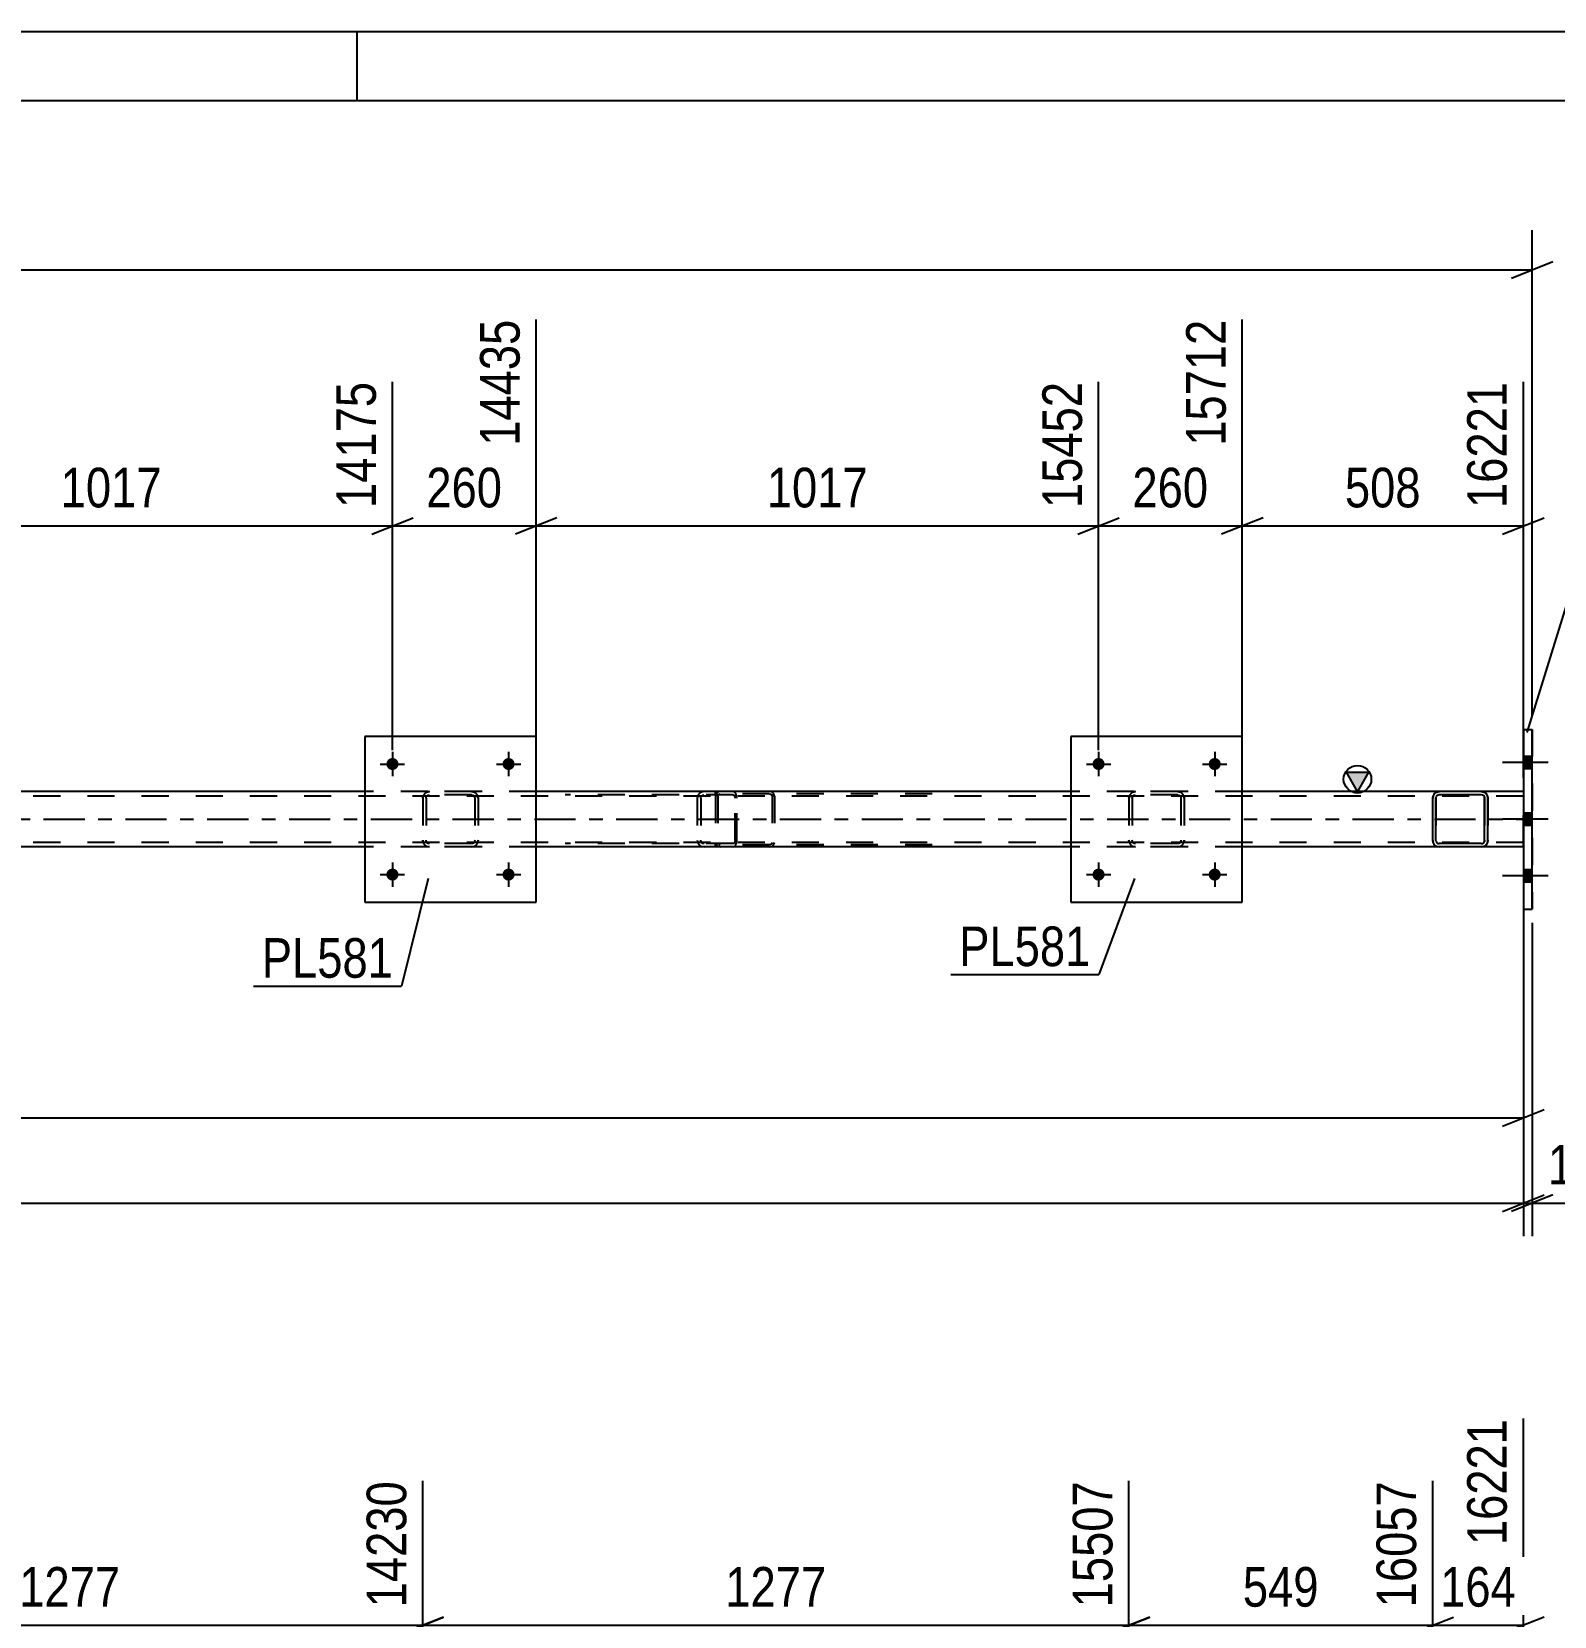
# Model space of a CAD drawing. Header units: millimetres. Extents: x -86 to 755, y -439 to 155.
# Drawn here: x 521.5 to 631.7, y 40 to 154.6 of the extents above; entities that cross this region are included whole.
import ezdxf

# ---------------------------------------------------------------- set-up
doc = ezdxf.new("R2010")
doc.units = ezdxf.units.MM
doc.linetypes.add('DXK_LINE_DOT2', pattern=[3.9198, 1.9599, -1.9599])
doc.linetypes.add('DXK_LINE_DOT3', pattern=[5.9187, 2.979, -0.9799, 0.9799, -0.9799])
doc.styles.add('Arial Narrow', font='ARIALN.TTF', dxfattribs={"height": 0.2})

# ---------------------------------------------------------------- blocks, each defined once
blk = doc.blocks.new('Unknown-814185138-1135')
at = {"color": 5, "linetype": 'Continuous'}
for p, q in [((755.09, 154.59), (-85.91, 154.59)), ((545.09, 149.59), (545.09, 154.59)), ((750.09, 149.59), (-80.91, 149.59))]:
    blk.add_line(p, q, dxfattribs=at)
blk = doc.blocks.new('Part-814185138-2528 - 2456')
at = {"color": 7, "linetype": 'DXK_LINE_DOT2'}
for p, q in [((600.92, 99.13), (600.95, 99.32)), ((600.95, 99.32), (600.92, 99.13)), ((600.92, 99.13), (600.92, 96.09)), ((601.16, 99.13), (601.17, 99.23)), ((601.16, 99.13), (601.16, 96.09)), ((601.17, 99.23), (601.23, 99.3)), ((601.21, 99.58), (601.4, 99.61)), ((601.4, 99.61), (601.21, 99.58)), ((601.23, 99.3), (601.3, 99.36)), ((601.3, 99.36), (601.4, 99.37)), ((604.44, 99.61), (601.4, 99.61)), ((604.44, 99.37), (601.4, 99.37)), ((604.44, 99.61), (604.62, 99.58)), ((604.62, 99.58), (604.44, 99.61)), ((604.44, 99.37), (604.53, 99.36)), ((604.53, 99.36), (604.61, 99.3)), ((604.61, 99.3), (604.66, 99.23)), ((604.66, 99.23), (604.68, 99.13)), ((604.68, 99.13), (604.68, 96.09)), ((604.88, 99.32), (604.92, 99.13)), ((604.92, 99.13), (604.88, 99.32)), ((604.92, 99.13), (604.92, 96.09)), ((600.95, 95.91), (600.92, 96.09)), ((600.92, 96.09), (600.95, 95.91)), ((601.17, 96), (601.16, 96.09)), ((601.23, 95.92), (601.17, 96)), ((601.4, 95.61), (601.21, 95.65)), ((601.21, 95.65), (601.4, 95.61)), ((601.3, 95.87), (601.23, 95.92)), ((601.4, 95.85), (601.3, 95.87)), ((604.44, 95.85), (601.4, 95.85)), ((604.44, 95.61), (601.4, 95.61)), ((604.53, 95.87), (604.44, 95.85)), ((604.62, 95.65), (604.44, 95.61)), ((604.44, 95.61), (604.62, 95.65)), ((604.61, 95.92), (604.53, 95.87)), ((604.66, 96), (604.61, 95.92)), ((604.68, 96.09), (604.66, 96)), ((604.92, 96.09), (604.88, 95.91)), ((604.88, 95.91), (604.92, 96.09))]:
    blk.add_line(p, q, dxfattribs=at)
for centre, start, end in [((601.4, 99.13), 112.5, 157.5), ((601.4, 99.13), 112.5, 157.5), ((604.44, 99.13), 22.5, 67.5), ((604.44, 99.13), 22.5, 67.5), ((601.4, 96.09), 202.5, 247.5), ((601.4, 96.09), 202.5, 247.5), ((604.44, 96.09), 292.5, 337.5), ((604.44, 96.09), 292.5, 337.5)]:
    blk.add_arc(centre, 0.48, start, end, dxfattribs=at)
blk = doc.blocks.new('Part-814185138-2533 - 2456')
at = {"color": 2, "linetype": 'Continuous'}
for p, q in [((558.04, 103.61), (545.64, 103.61)), ((545.64, 103.61), (545.64, 91.61)), ((558.04, 91.61), (558.04, 103.61)), ((545.64, 91.61), (558.04, 91.61))]:
    blk.add_line(p, q, dxfattribs=at)
blk = doc.blocks.new('Part-814185138-2534 - 2456')
at = {"color": 7, "linetype": 'DXK_LINE_DOT2'}
for p, q in [((549.84, 99.13), (549.87, 99.32)), ((549.87, 99.32), (549.84, 99.13)), ((549.84, 99.13), (549.84, 96.09)), ((550.08, 99.13), (550.09, 99.23)), ((550.08, 99.13), (550.08, 96.09)), ((550.09, 99.23), (550.15, 99.3)), ((550.13, 99.58), (550.32, 99.61)), ((550.32, 99.61), (550.13, 99.58)), ((550.15, 99.3), (550.22, 99.36)), ((550.22, 99.36), (550.32, 99.37)), ((553.36, 99.61), (550.32, 99.61)), ((553.36, 99.37), (550.32, 99.37)), ((553.36, 99.61), (553.54, 99.58)), ((553.54, 99.58), (553.36, 99.61)), ((553.36, 99.37), (553.45, 99.36)), ((553.45, 99.36), (553.53, 99.3)), ((553.53, 99.3), (553.58, 99.23)), ((553.58, 99.23), (553.6, 99.13)), ((553.6, 99.13), (553.6, 96.09)), ((553.8, 99.32), (553.84, 99.13)), ((553.84, 99.13), (553.8, 99.32)), ((553.84, 99.13), (553.84, 96.09)), ((549.87, 95.91), (549.84, 96.09)), ((549.84, 96.09), (549.87, 95.91)), ((550.09, 96), (550.08, 96.09)), ((550.15, 95.92), (550.09, 96)), ((550.32, 95.61), (550.13, 95.65)), ((550.13, 95.65), (550.32, 95.61)), ((550.22, 95.87), (550.15, 95.92)), ((550.32, 95.85), (550.22, 95.87)), ((553.36, 95.85), (550.32, 95.85)), ((553.36, 95.61), (550.32, 95.61)), ((553.45, 95.87), (553.36, 95.85)), ((553.54, 95.65), (553.36, 95.61)), ((553.36, 95.61), (553.54, 95.65)), ((553.53, 95.92), (553.45, 95.87)), ((553.58, 96), (553.53, 95.92)), ((553.6, 96.09), (553.58, 96)), ((553.84, 96.09), (553.8, 95.91)), ((553.8, 95.91), (553.84, 96.09))]:
    blk.add_line(p, q, dxfattribs=at)
at = {"color": 7, "linetype": 'DXK_LINE_DOT3'}
blk.add_line((551.84, 97.61), (551.84, 97.61), dxfattribs=at)
at = {"color": 7, "linetype": 'DXK_LINE_DOT2'}
for centre, start, end in [((550.32, 99.13), 112.5, 157.5), ((550.32, 99.13), 112.5, 157.5), ((553.36, 99.13), 22.5, 67.5), ((553.36, 99.13), 22.5, 67.5), ((550.32, 96.09), 202.5, 247.5), ((550.32, 96.09), 202.5, 247.5), ((553.36, 96.09), 292.5, 337.5), ((553.36, 96.09), 292.5, 337.5)]:
    blk.add_arc(centre, 0.48, start, end, dxfattribs=at)
blk = doc.blocks.new('Bolt-814185138-2470 - 2456')
at = {"linetype": 'Continuous'}
for points in [[(548.08, 101.61, -1), (547.2, 101.61, -1)], [(556.48, 101.61, -1), (555.6, 101.61, -1)]]:
    blk.add_hatch(color=1, dxfattribs=at).paths.add_polyline_path(points)
at = {"color": 1, "linetype": 'Continuous'}
for p, q in [((547.64, 102.49), (547.64, 100.73)), ((556.04, 102.49), (556.04, 100.73)), ((546.76, 101.61), (548.52, 101.61)), ((555.16, 101.61), (556.92, 101.61))]:
    blk.add_line(p, q, dxfattribs=at)
blk = doc.blocks.new('Bolt-814185138-2471 - 2456')
at = {"linetype": 'Continuous'}
for points in [[(548.08, 93.61, -1), (547.2, 93.61, -1)], [(556.48, 93.61, -1), (555.6, 93.61, -1)]]:
    blk.add_hatch(color=1, dxfattribs=at).paths.add_polyline_path(points)
at = {"color": 1, "linetype": 'Continuous'}
for p, q in [((547.64, 94.49), (547.64, 92.73)), ((556.04, 94.49), (556.04, 92.73)), ((546.76, 93.61), (548.52, 93.61)), ((555.16, 93.61), (556.92, 93.61))]:
    blk.add_line(p, q, dxfattribs=at)
blk = doc.blocks.new('Bolt-814185138-2478 - 2456')
at = {"linetype": 'Continuous'}
for points in [[(599.16, 101.61, -1), (598.28, 101.61, -1)], [(607.56, 101.61, -1), (606.68, 101.61, -1)]]:
    blk.add_hatch(color=1, dxfattribs=at).paths.add_polyline_path(points)
at = {"color": 1, "linetype": 'Continuous'}
for p, q in [((598.72, 102.49), (598.72, 100.73)), ((607.12, 102.49), (607.12, 100.73)), ((597.84, 101.61), (599.6, 101.61)), ((606.24, 101.61), (608, 101.61))]:
    blk.add_line(p, q, dxfattribs=at)
blk = doc.blocks.new('Part-814185138-2602 - 2456')
at = {"linetype": 'Continuous'}
blk.add_hatch(color=2, dxfattribs=at).paths.add_polyline_path([(617.45, 99.61), (616.65, 101.01), (618.25, 101.01)])
at = {"color": 2, "linetype": 'Continuous'}
for p, q in [((617.45, 99.61), (616.65, 101.01)), ((616.65, 101.01), (618.25, 101.01)), ((618.25, 101.01), (617.45, 99.61)), ((545.64, 99.61), (506.96, 99.61)), ((596.72, 99.61), (558.04, 99.61)), ((623.37, 99.61), (609.12, 99.61)), ((629.45, 99.61), (626.41, 99.61)), ((545.64, 95.61), (506.96, 95.61)), ((596.72, 95.61), (558.04, 95.61)), ((623.37, 95.61), (609.12, 95.61)), ((629.45, 95.61), (626.41, 95.61))]:
    blk.add_line(p, q, dxfattribs=at)
at = {"color": 7, "linetype": 'DXK_LINE_DOT2'}
for p, q in [((629.45, 99.29), (25.23, 99.29)), ((558.04, 99.61), (545.64, 99.61)), ((609.12, 99.61), (596.72, 99.61)), ((626.41, 99.61), (623.37, 99.61)), ((629.45, 95.93), (629.45, 99.61)), ((629.45, 99.61), (629.45, 99.61)), ((629.45, 99.61), (629.45, 99.61)), ((629.45, 99.61), (629.45, 98.97)), ((629.45, 95.61), (629.45, 99.29)), ((629.45, 99.29), (629.45, 99.29)), ((629.45, 95.93), (25.23, 95.93)), ((558.04, 95.61), (545.64, 95.61)), ((609.12, 95.61), (596.72, 95.61)), ((626.41, 95.61), (623.37, 95.61)), ((629.45, 95.61), (629.45, 96.25)), ((629.45, 95.93), (629.45, 95.93)), ((629.45, 95.61), (629.45, 95.61)), ((629.45, 95.61), (629.45, 95.61))]:
    blk.add_line(p, q, dxfattribs=at)
at = {"color": 7, "linetype": 'DXK_LINE_DOT3'}
blk.add_line((25.23, 97.61), (629.45, 97.61), dxfattribs=at)
at = {"color": 2, "linetype": 'Continuous'}
blk.add_circle((617.45, 100.51), 1, dxfattribs=at)
blk = doc.blocks.new('Bolt-814185138-2479 - 2456')
at = {"linetype": 'Continuous'}
for points in [[(599.16, 93.61, -1), (598.28, 93.61, -1)], [(607.56, 93.61, -1), (606.68, 93.61, -1)]]:
    blk.add_hatch(color=1, dxfattribs=at).paths.add_polyline_path(points)
at = {"color": 1, "linetype": 'Continuous'}
for p, q in [((598.72, 94.49), (598.72, 92.73)), ((607.12, 94.49), (607.12, 92.73)), ((597.84, 93.61), (599.6, 93.61)), ((606.24, 93.61), (608, 93.61))]:
    blk.add_line(p, q, dxfattribs=at)
blk = doc.blocks.new('Part-814185138-2557 - 2456')
at = {"color": 2, "linetype": 'Continuous'}
for p, q in [((609.12, 103.61), (596.72, 103.61)), ((596.72, 103.61), (596.72, 91.61)), ((609.12, 91.61), (609.12, 103.61)), ((596.72, 91.61), (609.12, 91.61))]:
    blk.add_line(p, q, dxfattribs=at)
blk = doc.blocks.new('Part-814185138-2558 - 2456')
at = {"color": 2, "linetype": 'Continuous'}
for p, q in [((622.93, 99.32), (622.89, 99.13)), ((622.89, 96.09), (622.89, 99.13)), ((622.89, 99.13), (622.89, 99.13)), ((623.13, 99.13), (623.15, 99.23)), ((623.13, 96.09), (623.13, 99.13)), ((623.13, 99.13), (623.13, 99.13)), ((623.2, 99.3), (623.15, 99.23)), ((623.37, 99.61), (623.19, 99.58)), ((623.28, 99.36), (623.2, 99.3)), ((623.37, 99.37), (623.28, 99.36)), ((626.41, 99.61), (623.37, 99.61)), ((626.41, 99.37), (623.37, 99.37)), ((626.6, 99.58), (626.41, 99.61)), ((626.5, 99.36), (626.41, 99.37)), ((626.58, 99.3), (626.5, 99.36)), ((626.63, 99.23), (626.58, 99.3)), ((626.63, 99.23), (626.65, 99.13)), ((626.65, 96.09), (626.65, 99.13)), ((626.65, 99.13), (626.65, 99.13)), ((626.89, 99.13), (626.86, 99.32)), ((626.89, 96.09), (626.89, 99.13)), ((626.89, 99.13), (626.89, 99.13)), ((622.89, 96.09), (622.89, 96.09)), ((622.89, 96.09), (622.93, 95.91)), ((623.13, 96.09), (623.13, 96.09)), ((623.15, 96), (623.13, 96.09)), ((623.15, 96), (623.2, 95.92)), ((623.19, 95.65), (623.37, 95.61)), ((623.2, 95.92), (623.28, 95.87)), ((623.28, 95.87), (623.37, 95.85)), ((626.41, 95.85), (623.37, 95.85)), ((626.41, 95.61), (623.37, 95.61)), ((626.41, 95.85), (626.5, 95.87)), ((626.41, 95.61), (626.6, 95.65)), ((626.5, 95.87), (626.58, 95.92)), ((626.58, 95.92), (626.63, 96)), ((626.65, 96.09), (626.63, 96)), ((626.65, 96.09), (626.65, 96.09)), ((626.86, 95.91), (626.89, 96.09)), ((626.89, 96.09), (626.89, 96.09))]:
    blk.add_line(p, q, dxfattribs=at)
at = {"color": 7, "linetype": 'DXK_LINE_DOT2'}
for p, q in [((622.89, 99.13), (622.93, 99.32)), ((622.89, 96.09), (622.89, 99.13)), ((623.13, 99.13), (623.15, 99.23)), ((623.13, 99.13), (623.13, 96.09)), ((623.19, 99.58), (623.37, 99.61)), ((623.2, 99.3), (623.2, 99.3)), ((623.28, 99.36), (623.28, 99.36)), ((623.37, 99.37), (623.37, 99.37)), ((626.41, 99.61), (626.6, 99.58)), ((626.5, 99.36), (626.5, 99.36)), ((626.58, 99.3), (626.58, 99.3)), ((626.63, 99.23), (626.63, 99.23)), ((626.65, 99.13), (626.63, 99.23)), ((626.65, 99.13), (626.65, 96.09)), ((626.86, 99.32), (626.89, 99.13)), ((626.89, 99.13), (626.89, 96.09)), ((622.93, 95.91), (622.89, 96.09)), ((623.15, 96), (623.13, 96.09)), ((623.37, 95.61), (623.19, 95.65)), ((623.2, 95.92), (623.2, 95.92)), ((623.28, 95.87), (623.28, 95.87)), ((623.37, 95.85), (623.37, 95.85)), ((626.6, 95.65), (626.41, 95.61)), ((626.5, 95.87), (626.5, 95.87)), ((626.58, 95.92), (626.58, 95.92)), ((626.63, 96), (626.65, 96.09)), ((626.63, 96), (626.63, 96)), ((626.89, 96.09), (626.86, 95.91))]:
    blk.add_line(p, q, dxfattribs=at)
at = {"color": 7, "linetype": 'DXK_LINE_DOT3'}
blk.add_line((624.89, 97.61), (624.89, 97.61), dxfattribs=at)
at = {"color": 2, "linetype": 'Continuous'}
for centre, start, end in [((623.37, 99.13), 112.5, 157.5), ((626.41, 99.13), 22.5, 67.5), ((623.37, 96.09), 202.5, 247.5), ((626.41, 96.09), 292.5, 337.5)]:
    blk.add_arc(centre, 0.48, start, end, dxfattribs=at)
at = {"color": 7, "linetype": 'DXK_LINE_DOT2'}
for centre, start, end in [((623.37, 99.13), 112.5, 157.5), ((626.41, 99.13), 22.5, 67.5), ((623.37, 96.09), 202.5, 247.5), ((626.41, 96.09), 292.5, 337.5)]:
    blk.add_arc(centre, 0.48, start, end, dxfattribs=at)
blk = doc.blocks.new('Bolt-814185138-2605 - 2456')
at = {"linetype": 'Continuous'}
for points in [[(630.09, 101.27), (630.09, 102.15), (629.45, 102.15), (629.45, 101.27)], [(630.09, 101.27), (630.09, 102.15), (629.45, 102.15), (629.45, 101.27)], [(630.09, 101.27), (630.09, 102.15), (629.45, 102.15), (629.45, 101.27)], [(630.09, 97.17), (630.09, 98.05), (629.45, 98.05), (629.45, 97.17)], [(630.09, 97.17), (630.09, 98.05), (629.45, 98.05), (629.45, 97.17)], [(630.09, 93.07), (630.09, 93.95), (629.45, 93.95), (629.45, 93.07)], [(630.09, 93.07), (630.09, 93.95), (629.45, 93.95), (629.45, 93.07)], [(630.09, 93.07), (630.09, 93.95), (629.45, 93.95), (629.45, 93.07)]]:
    blk.add_hatch(color=1, dxfattribs=at).paths.add_polyline_path(points)
at = {"color": 1, "linetype": 'Continuous'}
for p, q in [((630.09, 102.15), (629.45, 102.15)), ((630.09, 102.15), (629.45, 102.15)), ((630.09, 102.15), (629.45, 102.15)), ((631.25, 101.71), (627.93, 101.71)), ((631.25, 101.71), (627.93, 101.71)), ((631.25, 101.71), (627.93, 101.71)), ((630.09, 101.27), (629.45, 101.27)), ((630.09, 101.27), (629.45, 101.27)), ((630.09, 101.27), (629.45, 101.27)), ((631.25, 97.61), (627.93, 97.61)), ((631.25, 97.61), (627.93, 97.61)), ((630.09, 98.05), (629.45, 98.05)), ((630.09, 98.05), (629.45, 98.05)), ((630.09, 97.17), (629.45, 97.17)), ((630.09, 97.17), (629.45, 97.17)), ((631.25, 93.51), (627.93, 93.51)), ((631.25, 93.51), (627.93, 93.51)), ((631.25, 93.51), (627.93, 93.51)), ((630.09, 93.95), (629.45, 93.95)), ((630.09, 93.95), (629.45, 93.95)), ((630.09, 93.95), (629.45, 93.95)), ((630.09, 93.07), (629.45, 93.07)), ((630.09, 93.07), (629.45, 93.07)), ((630.09, 93.07), (629.45, 93.07))]:
    blk.add_line(p, q, dxfattribs=at)
blk = doc.blocks.new('Part-814185138-2650 - 2456')
at = {"color": 7, "linetype": 'DXK_LINE_DOT2'}
for p, q in [((571.04, 99.42), (571.01, 99.29)), ((571.01, 99.29), (571.01, 95.93)), ((571.18, 99.29), (571.19, 99.35)), ((571.18, 99.29), (571.18, 95.93)), ((571.19, 99.35), (571.23, 99.41)), ((571.35, 99.61), (571.22, 99.59)), ((571.23, 99.41), (571.28, 99.44)), ((571.28, 99.44), (571.35, 99.45)), ((586.68, 99.61), (571.35, 99.61)), ((586.68, 99.45), (571.35, 99.45)), ((575.06, 99.59), (574.93, 99.61)), ((574.93, 99.45), (574.99, 99.44)), ((574.99, 99.44), (575.01, 99.43)), ((575.01, 99.43), (575.05, 99.41)), ((575.05, 99.41), (575.08, 99.35)), ((575.08, 99.35), (575.1, 99.29)), ((575.1, 99.29), (575.1, 95.93)), ((575.27, 99.29), (575.24, 99.42)), ((575.27, 99.29), (575.27, 95.93)), ((571.01, 95.93), (571.04, 95.81)), ((571.19, 95.87), (571.18, 95.93)), ((571.23, 95.82), (571.19, 95.87)), ((571.22, 95.64), (571.35, 95.61)), ((571.23, 95.82), (571.26, 95.8)), ((571.26, 95.8), (571.28, 95.79)), ((571.28, 95.79), (571.35, 95.77)), ((586.68, 95.77), (571.35, 95.77)), ((586.68, 95.61), (571.35, 95.61)), ((574.99, 95.79), (574.93, 95.77)), ((574.93, 95.61), (575.06, 95.64)), ((575.05, 95.82), (574.99, 95.79)), ((575.08, 95.87), (575.05, 95.82)), ((575.1, 95.93), (575.08, 95.87)), ((575.24, 95.81), (575.27, 95.93))]:
    blk.add_line(p, q, dxfattribs=at)
for centre, start, end in [((571.34, 99.28), 110.7583, 155.68), ((574.94, 99.28), 24.32, 69.2417), ((571.34, 95.95), 204.32, 249.2417), ((574.94, 95.95), 290.7583, 335.68)]:
    blk.add_arc(centre, 0.331, start, end, dxfattribs=at)
blk = doc.blocks.new('Part-814185138-2652 - 2456')
at = {"color": 7, "linetype": 'DXK_LINE_DOT2'}
for p, q in [((572.29, 99.61), (560.13, 99.61)), ((572.29, 99.37), (560.13, 99.37)), ((569.71, 99.22), (569.69, 99.13)), ((569.69, 99.13), (569.69, 96.09)), ((569.73, 99.32), (569.71, 99.22)), ((569.94, 99.13), (569.96, 99.23)), ((569.94, 99.13), (569.94, 96.09)), ((569.96, 99.23), (570.02, 99.3)), ((570.19, 99.61), (570, 99.58)), ((570.02, 99.3), (570.1, 99.36)), ((570.1, 99.36), (570.19, 99.37)), ((571.01, 99.37), (571.01, 99.61)), ((572.39, 99.58), (572.29, 99.61)), ((572.29, 99.37), (572.34, 99.36)), ((572.34, 99.36), (572.38, 99.3)), ((572.38, 99.3), (572.41, 99.23)), ((572.48, 99.47), (572.39, 99.58)), ((572.41, 99.23), (572.42, 99.13)), ((572.42, 96.09), (572.42, 99.13)), ((572.54, 99.32), (572.48, 99.47)), ((572.56, 99.13), (572.54, 99.32)), ((572.56, 96.09), (572.56, 99.13)), ((572.29, 95.85), (560.13, 95.85)), ((572.29, 95.61), (560.13, 95.61)), ((569.69, 96.09), (569.71, 96.01)), ((569.71, 96.01), (569.73, 95.91)), ((569.96, 96), (569.94, 96.09)), ((570.02, 95.92), (569.96, 96)), ((570, 95.65), (570.19, 95.61)), ((570.1, 95.87), (570.02, 95.92)), ((570.19, 95.85), (570.1, 95.87)), ((571.01, 95.61), (571.01, 95.85)), ((572.34, 95.87), (572.29, 95.85)), ((572.29, 95.61), (572.39, 95.65)), ((572.38, 95.92), (572.34, 95.87)), ((572.41, 96), (572.38, 95.92)), ((572.39, 95.65), (572.48, 95.75)), ((572.42, 96.09), (572.41, 96)), ((572.48, 95.75), (572.49, 95.79)), ((572.49, 95.79), (572.54, 95.91)), ((572.54, 95.91), (572.56, 96.09))]:
    blk.add_line(p, q, dxfattribs=at)
for centre, start, end in [((570.18, 99.12), 111.1941, 156.1506), ((570.18, 96.11), 203.8494, 248.8059)]:
    blk.add_arc(centre, 0.492, start, end, dxfattribs=at)
blk = doc.blocks.new('Part-814185138-2670 - 2456')
at = {"color": 2, "linetype": 'Continuous'}
for p, q in [((629.45, 104.11), (629.45, 104.11)), ((629.45, 104.11), (630.09, 104.11)), ((629.45, 104.11), (629.45, 91.11)), ((630.09, 91.11), (630.09, 104.11)), ((629.45, 91.11), (629.45, 91.11)), ((629.45, 91.11), (630.09, 91.11))]:
    blk.add_line(p, q, dxfattribs=at)
at = {"color": 7, "linetype": 'DXK_LINE_DOT2'}
for p, q in [((629.45, 104.11), (629.45, 91.11)), ((630.09, 104.11), (630.09, 104.11)), ((630.09, 104.11), (630.09, 91.11)), ((630.09, 91.11), (630.09, 91.11))]:
    blk.add_line(p, q, dxfattribs=at)
blk = doc.blocks.new('StraightDimension-814185138-10507 - 2456')
at = {"color": 7, "linetype": 'Continuous'}
for p, q in [((609.12, 100.61), (609.12, 133.77)), ((598.72, 102.61), (598.72, 129.27)), ((597.22, 118.23), (600.22, 119.43)), ((610.62, 119.43), (607.62, 118.23)), ((598.72, 118.83), (609.12, 118.83))]:
    blk.add_line(p, q, dxfattribs=at)
at = {"color": 0}
blk.add_wipeout([(607.26, 119.58), (607.26, 123.78), (600.57, 123.78), (600.57, 119.58)], dxfattribs=at)
at = {"color": 3, "style": 'Arial Narrow'}
blk.add_text('260', height=2.863, dxfattribs=at).set_placement((601.17, 120.18))
at = {"color": 0, "linetype": 'Continuous'}
blk.add_wipeout([(608.52, 134.37), (604.32, 134.37), (604.32, 124.03), (608.52, 124.03)], dxfattribs=at)
at = {"color": 3, "linetype": 'Continuous', "style": 'Arial Narrow'}
blk.add_text('15712', height=2.863, rotation=90.0002, dxfattribs=at).set_placement((607.92, 124.63))
blk = doc.blocks.new('StraightDimension-814185138-10508 - 2456')
at = {"color": 7, "linetype": 'Continuous'}
for p, q in [((558.04, 100.61), (558.04, 133.77)), ((598.72, 102.61), (598.72, 129.27)), ((559.54, 119.43), (556.54, 118.23)), ((597.22, 118.23), (600.22, 119.43)), ((558.04, 118.83), (598.72, 118.83))]:
    blk.add_line(p, q, dxfattribs=at)
at = {"color": 0}
blk.add_wipeout([(582.63, 119.58), (582.63, 123.78), (574.12, 123.78), (574.12, 119.58)], dxfattribs=at)
at = {"color": 3, "style": 'Arial Narrow'}
blk.add_text('1017', height=2.863, dxfattribs=at).set_placement((574.72, 120.18))
at = {"color": 0, "linetype": 'Continuous'}
blk.add_wipeout([(598.12, 129.87), (593.92, 129.87), (593.92, 119.53), (598.12, 119.53)], dxfattribs=at)
at = {"color": 3, "linetype": 'Continuous', "style": 'Arial Narrow'}
blk.add_text('15452', height=2.863, rotation=90.0002, dxfattribs=at).set_placement((597.52, 120.13))
blk = doc.blocks.new('StraightDimension-814185138-10509 - 2456')
at = {"color": 7, "linetype": 'Continuous'}
for p, q in [((558.04, 100.61), (558.04, 133.77)), ((547.64, 102.61), (547.64, 129.27)), ((546.14, 118.23), (549.14, 119.43)), ((559.54, 119.43), (556.54, 118.23)), ((547.64, 118.83), (558.04, 118.83))]:
    blk.add_line(p, q, dxfattribs=at)
at = {"color": 0}
blk.add_wipeout([(556.18, 119.58), (556.18, 123.78), (549.49, 123.78), (549.49, 119.58)], dxfattribs=at)
at = {"color": 3, "style": 'Arial Narrow'}
blk.add_text('260', height=2.863, dxfattribs=at).set_placement((550.09, 120.18))
at = {"color": 0, "linetype": 'Continuous'}
blk.add_wipeout([(557.44, 134.37), (553.24, 134.37), (553.24, 124.03), (557.44, 124.03)], dxfattribs=at)
at = {"color": 3, "linetype": 'Continuous', "style": 'Arial Narrow'}
blk.add_text('14435', height=2.863, rotation=90.0002, dxfattribs=at).set_placement((556.84, 124.63))
blk = doc.blocks.new('StraightDimension-814185138-2793 - 2456')
at = {"color": 7, "linetype": 'Continuous'}
for p, q in [((629.45, 90.11), (629.45, 67.44)), ((630.09, 90.11), (630.09, 67.44)), ((627.95, 69.24), (630.95, 70.44)), ((631.59, 70.44), (628.59, 69.24)), ((629.45, 69.84), (630.09, 69.84)), ((630.09, 69.84), (636, 69.84)), ((630.09, 69.84), (636, 69.84))]:
    blk.add_line(p, q, dxfattribs=at)
at = {"color": 0}
blk.add_wipeout([(635.47, 70.59), (635.47, 74.79), (630.62, 74.79), (630.62, 70.59)], dxfattribs=at)
at = {"color": 3, "style": 'Arial Narrow'}
blk.add_text('16', height=2.863, dxfattribs=at).set_placement((631.22, 71.19))
blk = doc.blocks.new('StraightDimension-814185138-2803 - 2456')
at = {"color": 7, "linetype": 'Continuous'}
for p, q in [((629.45, 90.11), (629.45, 67.44)), ((627.95, 69.24), (630.95, 70.44)), ((0, 69.84), (629.45, 69.84))]:
    blk.add_line(p, q, dxfattribs=at)
blk = doc.blocks.new('StraightDimension-814185138-2931 - 2456')
at = {"color": 7, "linetype": 'Continuous'}
for p, q in [((630.09, 105.11), (630.09, 140.22)), ((628.59, 136.77), (631.59, 137.97)), ((-0.64, 137.37), (630.09, 137.37))]:
    blk.add_line(p, q, dxfattribs=at)
blk = doc.blocks.new('StraightDimension-814185138-2954 - 2456')
at = {"color": 7, "linetype": 'Continuous'}
for p, q in [((629.45, 94.61), (629.45, 73.61)), ((64.21, 76.01), (629.45, 76.01)), ((627.95, 75.41), (630.95, 76.61))]:
    blk.add_line(p, q, dxfattribs=at)
blk = doc.blocks.new('StraightDimension-814185138-10506 - 2456')
at = {"color": 7, "linetype": 'Continuous'}
for p, q in [((609.12, 100.61), (609.12, 133.77)), ((629.45, 100.61), (629.45, 129.27)), ((610.62, 119.43), (607.62, 118.23)), ((627.95, 118.23), (630.95, 119.43)), ((609.12, 118.83), (629.45, 118.83))]:
    blk.add_line(p, q, dxfattribs=at)
at = {"color": 0}
blk.add_wipeout([(622.63, 119.58), (622.63, 123.78), (615.94, 123.78), (615.94, 119.58)], dxfattribs=at)
at = {"color": 3, "style": 'Arial Narrow'}
blk.add_text('508', height=2.863, dxfattribs=at).set_placement((616.54, 120.18))
at = {"color": 0, "linetype": 'Continuous'}
blk.add_wipeout([(628.85, 129.87), (624.65, 129.87), (624.65, 119.53), (628.85, 119.53)], dxfattribs=at)
at = {"color": 3, "linetype": 'Continuous', "style": 'Arial Narrow'}
blk.add_text('16221', height=2.863, rotation=90.0002, dxfattribs=at).set_placement((628.25, 120.13))
blk = doc.blocks.new('StraightDimension-814185138-10510 - 2456')
at = {"color": 7, "linetype": 'Continuous'}
for p, q in [((506.96, 100.61), (506.96, 133.77)), ((547.64, 102.61), (547.64, 129.27)), ((508.46, 119.43), (505.46, 118.23)), ((546.14, 118.23), (549.14, 119.43)), ((506.96, 118.83), (547.64, 118.83))]:
    blk.add_line(p, q, dxfattribs=at)
at = {"color": 0}
blk.add_wipeout([(531.55, 119.58), (531.55, 123.78), (523.04, 123.78), (523.04, 119.58)], dxfattribs=at)
at = {"color": 3, "style": 'Arial Narrow'}
blk.add_text('1017', height=2.863, dxfattribs=at).set_placement((523.64, 120.18))
at = {"color": 0, "linetype": 'Continuous'}
blk.add_wipeout([(547.04, 129.87), (542.84, 129.87), (542.84, 119.53), (547.04, 119.53)], dxfattribs=at)
at = {"color": 3, "linetype": 'Continuous', "style": 'Arial Narrow'}
blk.add_text('14175', height=2.863, rotation=90.0002, dxfattribs=at).set_placement((546.44, 120.13))
blk = doc.blocks.new('StraightDimension-814185138-8262 - 3452')
at = {"color": 7, "linetype": 'Continuous'}
for p, q in [((549.84, 10.84), (549.84, 49.75)), ((600.92, 10.61), (600.92, 49.75)), ((551.34, 39.9), (548.34, 38.7)), ((549.84, 39.3), (600.92, 39.3)), ((599.42, 38.7), (602.42, 39.9))]:
    blk.add_line(p, q, dxfattribs=at)
at = {"color": 0}
blk.add_wipeout([(579.63, 40.05), (579.63, 44.25), (571.12, 44.25), (571.12, 40.05)], dxfattribs=at)
at = {"color": 3, "style": 'Arial Narrow'}
blk.add_text('1277', height=2.863, dxfattribs=at).set_placement((571.72, 40.65))
at = {"color": 0, "linetype": 'Continuous'}
blk.add_wipeout([(600.32, 50.35), (596.12, 50.35), (596.12, 40), (600.32, 40)], dxfattribs=at)
at = {"color": 3, "linetype": 'Continuous', "style": 'Arial Narrow'}
blk.add_text('15507', height=2.863, rotation=90.0002, dxfattribs=at).set_placement((599.72, 40.6))
blk = doc.blocks.new('StraightDimension-814185138-8263 - 3452')
at = {"color": 7, "linetype": 'Continuous'}
for p, q in [((498.76, 10.84), (498.76, 49.75)), ((549.84, 10.84), (549.84, 49.75)), ((500.26, 39.9), (497.26, 38.7)), ((498.76, 39.3), (549.84, 39.3)), ((548.34, 38.7), (551.34, 39.9))]:
    blk.add_line(p, q, dxfattribs=at)
at = {"color": 0}
blk.add_wipeout([(528.55, 40.05), (528.55, 44.25), (520.04, 44.25), (520.04, 40.05)], dxfattribs=at)
at = {"color": 3, "style": 'Arial Narrow'}
blk.add_text('1277', height=2.863, dxfattribs=at).set_placement((520.64, 40.65))
at = {"color": 0, "linetype": 'Continuous'}
blk.add_wipeout([(549.24, 50.35), (545.04, 50.35), (545.04, 40), (549.24, 40)], dxfattribs=at)
at = {"color": 3, "linetype": 'Continuous', "style": 'Arial Narrow'}
blk.add_text('14230', height=2.863, rotation=90.0002, dxfattribs=at).set_placement((548.64, 40.6))
blk = doc.blocks.new('StraightDimension-814185138-8260 - 3452')
at = {"color": 7, "linetype": 'Continuous'}
for p, q in [((629.45, 3), (629.45, 54.25)), ((622.89, 11.8), (622.89, 49.75)), ((621.39, 38.7), (624.39, 39.9)), ((622.89, 39.3), (629.45, 39.3)), ((630.95, 39.9), (627.95, 38.7))]:
    blk.add_line(p, q, dxfattribs=at)
at = {"color": 0}
blk.add_wipeout([(629.51, 40.05), (629.51, 44.25), (622.83, 44.25), (622.83, 40.05)], dxfattribs=at)
at = {"color": 3, "style": 'Arial Narrow'}
blk.add_text('164', height=2.863, dxfattribs=at).set_placement((623.43, 40.65))
at = {"color": 0, "linetype": 'Continuous'}
blk.add_wipeout([(628.85, 54.85), (624.65, 54.85), (624.65, 44.5), (628.85, 44.5)], dxfattribs=at)
at = {"color": 3, "linetype": 'Continuous', "style": 'Arial Narrow'}
blk.add_text('16221', height=2.863, rotation=90.0002, dxfattribs=at).set_placement((628.25, 45.1))
blk = doc.blocks.new('StraightDimension-814185138-8261 - 3452')
at = {"color": 7, "linetype": 'Continuous'}
for p, q in [((600.92, 10.61), (600.92, 49.75)), ((622.89, 11.8), (622.89, 49.75)), ((602.42, 39.9), (599.42, 38.7)), ((600.92, 39.3), (622.89, 39.3)), ((621.39, 38.7), (624.39, 39.9))]:
    blk.add_line(p, q, dxfattribs=at)
at = {"color": 0}
blk.add_wipeout([(615.25, 40.05), (615.25, 44.25), (608.56, 44.25), (608.56, 40.05)], dxfattribs=at)
at = {"color": 3, "style": 'Arial Narrow'}
blk.add_text('549', height=2.863, dxfattribs=at).set_placement((609.16, 40.65))
at = {"color": 0, "linetype": 'Continuous'}
blk.add_wipeout([(622.29, 50.35), (618.09, 50.35), (618.09, 40), (622.29, 40)], dxfattribs=at)
at = {"color": 3, "linetype": 'Continuous', "style": 'Arial Narrow'}
blk.add_text('16057', height=2.863, rotation=90.0002, dxfattribs=at).set_placement((621.69, 40.6))
blk = doc.blocks.new('Mark-814185138-2529 - 2456')
at = {"color": 30, "linetype": 'Continuous'}
for p in [(550.23, 93.33), (537.59, 85.55)]:
    blk.add_line(p, (548.3, 85.55), dxfattribs=at)
at = {"color": 0}
blk.add_wipeout([(547.7, 86.15), (547.7, 89.15), (538.19, 89.15), (538.19, 86.15)], dxfattribs=at)
blk.add_wipeout([(547.7, 86.15), (547.7, 89.15), (538.19, 89.15), (538.19, 86.15)], dxfattribs=at)
at = {"color": 3, "style": 'Arial Narrow'}
blk.add_text('PL581', height=2.863, dxfattribs=at).set_placement((538.19, 86.15))
blk = doc.blocks.new('Mark-814185138-2553 - 2456')
at = {"color": 30, "linetype": 'Continuous'}
for p in [(601.31, 93.33), (588.04, 86.39)]:
    blk.add_line(p, (598.74, 86.39), dxfattribs=at)
at = {"color": 0}
blk.add_wipeout([(598.14, 86.99), (598.14, 89.99), (588.64, 89.99), (588.64, 86.99)], dxfattribs=at)
blk.add_wipeout([(598.14, 86.99), (598.14, 89.99), (588.64, 89.99), (588.64, 86.99)], dxfattribs=at)
at = {"color": 3, "style": 'Arial Narrow'}
blk.add_text('PL581', height=2.863, dxfattribs=at).set_placement((588.64, 86.99))
blk = doc.blocks.new('Mark-814185138-2666 - 2456')
at = {"color": 30, "linetype": 'Continuous'}
for p, q in [((629.73, 103.89), (633.21, 115.1)), ((633.21, 115.1), (642.45, 115.1))]:
    blk.add_line(p, q, dxfattribs=at)
at = {"color": 0}
blk.add_wipeout([(641.85, 115.7), (641.85, 118.7), (633.81, 118.7), (633.81, 115.7)], dxfattribs=at)
blk.add_wipeout([(641.85, 115.7), (641.85, 118.7), (633.81, 118.7), (633.81, 115.7)], dxfattribs=at)
at = {"color": 3, "style": 'Arial Narrow'}
blk.add_text('SP19', height=2.863, dxfattribs=at).set_placement((633.81, 115.7))

msp = doc.modelspace()

# ---------------------------------------------------------------- block references
for name in ['Unknown-814185138-1135', 'Part-814185138-2533 - 2456', 'Part-814185138-2557 - 2456', 'Part-814185138-2670 - 2456', 'Bolt-814185138-2470 - 2456', 'Bolt-814185138-2478 - 2456', 'Bolt-814185138-2605 - 2456', 'Part-814185138-2602 - 2456', 'Part-814185138-2534 - 2456', 'Part-814185138-2652 - 2456', 'Part-814185138-2650 - 2456', 'Part-814185138-2528 - 2456', 'Part-814185138-2558 - 2456', 'Bolt-814185138-2471 - 2456', 'Bolt-814185138-2479 - 2456']:
    msp.add_blockref(name, (0, 0))

# ---------------------------------------------------------------- next in the draw order: block references
for name in ['StraightDimension-814185138-10507 - 2456', 'StraightDimension-814185138-2793 - 2456', 'StraightDimension-814185138-8260 - 3452', 'StraightDimension-814185138-8262 - 3452']:
    msp.add_blockref(name, (0, 0))

# ---------------------------------------------------------------- next in the draw order: block references
for name in ['StraightDimension-814185138-10508 - 2456', 'StraightDimension-814185138-2803 - 2456', 'StraightDimension-814185138-8263 - 3452', 'StraightDimension-814185138-8261 - 3452']:
    msp.add_blockref(name, (0, 0))

# ---------------------------------------------------------------- next in the draw order: block references
for name in ['StraightDimension-814185138-10509 - 2456', 'StraightDimension-814185138-2954 - 2456']:
    msp.add_blockref(name, (0, 0))

# ---------------------------------------------------------------- next in the draw order: block references
for name in ['StraightDimension-814185138-2931 - 2456', 'Mark-814185138-2529 - 2456', 'Mark-814185138-2553 - 2456']:
    msp.add_blockref(name, (0, 0))

# ---------------------------------------------------------------- next in the draw order: block references
for name in ['StraightDimension-814185138-10510 - 2456', 'StraightDimension-814185138-10506 - 2456']:
    msp.add_blockref(name, (0, 0))

# ---------------------------------------------------------------- next in the draw order: block references
msp.add_blockref('Mark-814185138-2666 - 2456', (0, 0))

doc.saveas('drawing.dxf')
